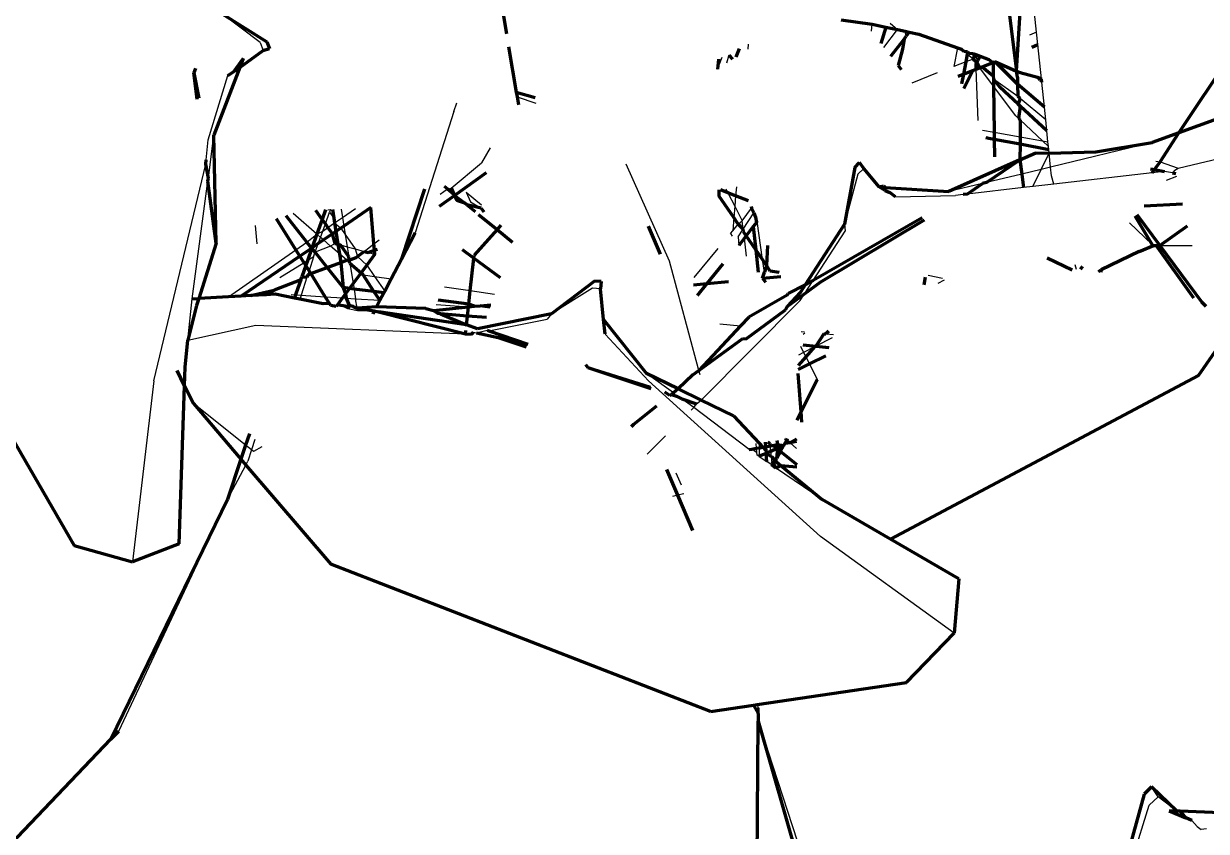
# Model space of a CAD drawing. Header units: millimetres. Extents: x 4307 to 31003, y 2809 to 20009.
# Drawn here: x 11019.29 to 11040.59, y 13281.33 to 13295.87 of the extents above; entities that cross this region are included whole.
import ezdxf

# ---------------------------------------------------------------- set-up
doc = ezdxf.new("R2010")
doc.units = ezdxf.units.MM
doc.layers.add('ProfileEdges', color=7, linetype='Continuous')

msp = doc.modelspace()

# ---------------------------------------------------------------- linework, layer by layer
for p, q in [((11037.532, 13295.719), (11037.432, 13296.675)), ((11023.552, 13295.536), (11022.865, 13296.053)), ((11034.557, 13295.739), (11034.574, 13295.864)), ((11034.895, 13295.886), (11035.026, 13295.767)), ((11034.784, 13295.447), (11035.026, 13295.767)), ((11035.184, 13295.649), (11035.165, 13295.737)), ((11035.206, 13295.728), (11035.184, 13295.649)), ((11037.532, 13295.719), (11037.404, 13295.667)), ((11037.555, 13295.498), (11037.532, 13295.719)), ((11023.552, 13295.536), (11023.604, 13295.39)), ((11032.34, 13295.507), (11032.332, 13295.416)), ((11036.11, 13295.438), (11036.044, 13295.1)), ((11037.619, 13294.879), (11037.555, 13295.498)), ((11031.785, 13295.053), (11031.871, 13295.27)), ((11031.989, 13295.309), (11031.951, 13295.163)), ((11036.388, 13295.238), (11036.256, 13295.185)), ((11036.388, 13295.238), (11036.282, 13295.326)), ((11036.438, 13295.268), (11036.388, 13295.238)), ((11036.438, 13295.268), (11036.437, 13295.318)), ((11036.486, 13295.277), (11036.438, 13295.268)), ((11036.479, 13295.217), (11036.438, 13295.268)), ((11036.515, 13295.289), (11036.486, 13295.277)), ((11035.745, 13294.989), (11035.287, 13294.802)), ((11036.256, 13295.185), (11036.044, 13295.1)), ((11036.48, 13294.131), (11036.446, 13295.056)), ((11036.756, 13294.751), (11036.508, 13295.081)), ((11022.617, 13293.782), (11022.971, 13294.941)), ((11037.197, 13294.561), (11036.754, 13294.876)), ((11037.622, 13294.848), (11037.619, 13294.879)), ((11037.625, 13294.818), (11037.622, 13294.848)), ((11037.672, 13294.37), (11037.625, 13294.818)), ((11037.159, 13294.213), (11036.756, 13294.751)), ((11027.036, 13294.29), (11027.093, 13294.447)), ((11028.177, 13294.554), (11028.518, 13294.445)), ((11037.696, 13294.143), (11037.236, 13294.528)), ((11037.696, 13294.143), (11037.672, 13294.37)), ((11027.036, 13294.29), (11026.341, 13292.105)), ((11037.159, 13294.213), (11037.209, 13294.165)), ((11037.235, 13294.141), (11037.636, 13293.763)), ((11037.716, 13293.946), (11037.696, 13294.143)), ((11036.558, 13293.956), (11036.769, 13293.918)), ((11036.769, 13293.918), (11037.234, 13293.835)), ((11037.737, 13293.745), (11037.716, 13293.946)), ((11040.084, 13293.273), (11042.769, 13293.917)), ((11022.58, 13293.421), (11022.617, 13293.782)), ((11022.619, 13293.094), (11022.715, 13293.869)), ((11037.234, 13293.835), (11037.636, 13293.763)), ((11037.636, 13293.763), (11037.737, 13293.745)), ((11037.636, 13293.763), (11037.746, 13293.659)), ((11037.746, 13293.659), (11037.737, 13293.745)), ((11039.613, 13293.732), (11037.784, 13293.291)), ((11027.695, 13293.635), (11027.536, 13293.365)), ((11037.615, 13293.25), (11037.758, 13293.543)), ((11037.751, 13293.609), (11037.746, 13293.659)), ((11037.758, 13293.543), (11037.751, 13293.609)), ((11037.784, 13293.291), (11037.758, 13293.543)), ((11021.639, 13289.443), (11022.572, 13293.342)), ((11026.992, 13292.912), (11027.536, 13293.365)), ((11030.92, 13291.598), (11030.139, 13293.341)), ((11037.784, 13293.291), (11037.615, 13293.25)), ((11037.8, 13293.136), (11037.784, 13293.291)), ((11039.679, 13293.397), (11039.758, 13293.383)), ((11039.758, 13293.383), (11040.084, 13293.273)), ((11034.313, 13293.164), (11034.073, 13292.265)), ((11034.42, 13293.268), (11034.313, 13293.164)), ((11037.264, 13293.166), (11036.629, 13293.013)), ((11037.615, 13293.25), (11037.264, 13293.166)), ((11037.463, 13292.94), (11037.615, 13293.25)), ((11037.841, 13292.983), (11037.8, 13293.136)), ((11039.613, 13293.186), (11037.841, 13292.983)), ((11039.838, 13293.212), (11039.613, 13293.186)), ((11039.982, 13293.185), (11039.838, 13293.212)), ((11040.049, 13293.122), (11039.866, 13293.051)), ((11040.024, 13293.233), (11039.982, 13293.185)), ((11040.024, 13293.233), (11040.084, 13293.273)), ((11022.326, 13290.916), (11022.612, 13293.037)), ((11026.793, 13292.805), (11026.922, 13292.902)), ((11026.922, 13292.902), (11026.992, 13292.912)), ((11031.938, 13292.901), (11031.974, 13292.83)), ((11032.127, 13292.936), (11032.113, 13292.776)), ((11036.556, 13292.995), (11035.954, 13292.85)), ((11037.294, 13292.921), (11036.283, 13292.805)), ((11037.463, 13292.94), (11037.294, 13292.921)), ((11037.841, 13292.983), (11037.463, 13292.94)), ((11027.259, 13292.839), (11027.336, 13292.667)), ((11027.259, 13292.839), (11027.539, 13292.612)), ((11027.336, 13292.667), (11027.53, 13292.55)), ((11031.974, 13292.83), (11032.098, 13292.587)), ((11032.113, 13292.776), (11032.098, 13292.587)), ((11034.993, 13292.757), (11036.071, 13292.781)), ((11036.209, 13292.796), (11036.071, 13292.781)), ((11024.573, 13292.081), (11024.146, 13292.453)), ((11024.726, 13292.268), (11024.802, 13292.478)), ((11024.771, 13292.523), (11024.819, 13292.526)), ((11024.819, 13292.526), (11024.802, 13292.478)), ((11024.802, 13292.478), (11024.879, 13292.368)), ((11025.009, 13292.535), (11025.033, 13292.385)), ((11025.033, 13292.385), (11025.267, 13292.548)), ((11032.098, 13292.587), (11032.081, 13292.381)), ((11032.098, 13292.587), (11032.232, 13292.322)), ((11032.232, 13292.322), (11032.401, 13292.553)), ((11032.25, 13292.175), (11032.439, 13292.466)), ((11023.464, 13292.241), (11023.49, 13291.91)), ((11024.678, 13292.137), (11024.726, 13292.268)), ((11024.772, 13292.203), (11024.892, 13292.286)), ((11024.892, 13292.286), (11025.033, 13292.385)), ((11024.892, 13292.286), (11025.003, 13292.191)), ((11025.033, 13292.385), (11025.059, 13292.229)), ((11025.059, 13292.229), (11025.083, 13292.076)), ((11032.081, 13292.381), (11032.061, 13292.143)), ((11032.061, 13292.143), (11032.161, 13292.263)), ((11032.161, 13292.263), (11032.232, 13292.322)), ((11032.25, 13292.175), (11032.232, 13292.322)), ((11032.503, 13292.314), (11032.471, 13292.389)), ((11032.594, 13291.627), (11032.503, 13292.314)), ((11034.073, 13292.265), (11034.083, 13292.134)), ((11039.205, 13292.285), (11039.616, 13291.898)), ((11024.394, 13291.939), (11024.573, 13292.081)), ((11024.573, 13292.081), (11024.678, 13292.137)), ((11024.637, 13292.024), (11024.573, 13292.081)), ((11024.597, 13291.914), (11024.637, 13292.024)), ((11024.637, 13292.024), (11024.678, 13292.137)), ((11024.691, 13291.978), (11024.637, 13292.024)), ((11024.678, 13292.137), (11024.772, 13292.203)), ((11025.003, 13292.191), (11025.083, 13292.076)), ((11025.083, 13292.076), (11025.265, 13291.816)), ((11025.083, 13292.076), (11025.119, 13291.856)), ((11032.019, 13292.092), (11032.061, 13292.143)), ((11032.019, 13292.092), (11032.053, 13292.045)), ((11032.159, 13292.034), (11032.25, 13292.175)), ((11032.159, 13292.034), (11032.171, 13291.881)), ((11032.31, 13291.688), (11032.271, 13292.011)), ((11033.509, 13291.25), (11034.083, 13292.134)), ((11022.979, 13290.953), (11024.195, 13291.8)), ((11024.195, 13291.8), (11024.394, 13291.939)), ((11024.54, 13291.756), (11024.597, 13291.914)), ((11024.82, 13291.865), (11024.54, 13291.756)), ((11024.82, 13291.865), (11024.691, 13291.978)), ((11024.901, 13291.916), (11024.82, 13291.865)), ((11024.978, 13291.727), (11024.82, 13291.865)), ((11024.995, 13291.89), (11025.119, 13291.856)), ((11025.119, 13291.856), (11025.265, 13291.816)), ((11025.119, 13291.856), (11025.149, 13291.675)), ((11025.265, 13291.816), (11025.424, 13291.773)), ((11025.265, 13291.816), (11025.305, 13291.683)), ((11025.424, 13291.773), (11025.6, 13291.906)), ((11025.6, 13291.906), (11025.697, 13291.979)), ((11031.366, 13291.305), (11031.799, 13291.827)), ((11039.749, 13291.879), (11040.333, 13291.878)), ((11024.403, 13291.605), (11024.341, 13291.566)), ((11024.511, 13291.672), (11024.403, 13291.605)), ((11024.511, 13291.672), (11024.431, 13291.423)), ((11024.52, 13291.701), (11024.511, 13291.672)), ((11024.52, 13291.701), (11024.54, 13291.756)), ((11025.111, 13291.612), (11024.978, 13291.727)), ((11025.167, 13291.563), (11025.111, 13291.612)), ((11025.305, 13291.683), (11025.47, 13291.523)), ((11025.495, 13291.753), (11025.616, 13291.72)), ((11031.443, 13289.651), (11030.92, 13291.598)), ((11032.631, 13291.4), (11032.594, 13291.627)), ((11024.341, 13291.566), (11023.907, 13291.295)), ((11024.431, 13291.423), (11024.408, 13291.353)), ((11025.167, 13291.563), (11025.226, 13291.194)), ((11025.47, 13291.523), (11025.611, 13291.322)), ((11038.249, 13291.445), (11038.226, 13291.533)), ((11024.394, 13291.308), (11024.289, 13290.983)), ((11025.226, 13291.194), (11025.243, 13291.094)), ((11025.409, 13291.351), (11025.611, 13291.322)), ((11025.611, 13291.322), (11025.909, 13291.278)), ((11025.611, 13291.322), (11025.795, 13291.058)), ((11033.351, 13291.008), (11033.509, 13291.25)), ((11035.838, 13291.282), (11035.58, 13291.337)), ((11035.87, 13291.256), (11035.755, 13291.197)), ((11024.11, 13290.994), (11024.187, 13290.989)), ((11024.187, 13290.989), (11024.289, 13290.983)), ((11024.289, 13290.983), (11024.266, 13290.911)), ((11024.289, 13290.983), (11024.723, 13290.955)), ((11024.723, 13290.955), (11025.034, 13290.935)), ((11025.034, 13290.935), (11025.101, 13290.93)), ((11025.243, 13291.094), (11025.271, 13290.919)), ((11026.871, 13291.136), (11027.334, 13291.068)), ((11027.334, 13291.068), (11027.772, 13291.004)), ((11029.536, 13291.11), (11028.798, 13290.645)), ((11029.678, 13291.101), (11029.536, 13291.11)), ((11033.273, 13290.887), (11033.351, 13291.008)), ((11022.25, 13290.175), (11022.326, 13290.916)), ((11025.131, 13290.735), (11025.002, 13290.799)), ((11025.101, 13290.93), (11025.271, 13290.919)), ((11025.307, 13290.699), (11025.131, 13290.735)), ((11025.271, 13290.919), (11025.707, 13290.891)), ((11025.299, 13290.748), (11025.271, 13290.919)), ((11025.299, 13290.748), (11025.307, 13290.699)), ((11026.722, 13290.818), (11027.301, 13290.772)), ((11031.49, 13289.093), (11033.273, 13290.887)), ((11025.607, 13290.699), (11025.307, 13290.699)), ((11027.671, 13290.344), (11028.72, 13290.549)), ((11028.798, 13290.645), (11028.72, 13290.549)), ((11022.25, 13290.175), (11023.471, 13290.442)), ((11023.471, 13290.442), (11027.246, 13290.288)), ((11027.395, 13290.317), (11027.448, 13290.306)), ((11027.448, 13290.306), (11027.641, 13290.355)), ((11031.826, 13290.468), (11032.202, 13290.432)), ((11033.293, 13290.328), (11033.351, 13290.323)), ((11033.361, 13290.299), (11033.33, 13290.276)), ((11029.761, 13290.279), (11030.544, 13289.439)), ((11033.852, 13290.216), (11033.559, 13290.065)), ((11033.739, 13290.286), (11033.873, 13290.273)), ((11033.338, 13289.951), (11033.247, 13289.904)), ((11033.279, 13290.068), (11033.338, 13289.951)), ((11033.535, 13290.052), (11033.338, 13289.951)), ((11033.338, 13289.951), (11033.378, 13289.872)), ((11033.378, 13289.872), (11033.441, 13289.745)), ((11033.441, 13289.745), (11033.582, 13289.464)), ((11021.639, 13289.443), (11021.254, 13286.178)), ((11030.995, 13289.225), (11030.507, 13289.575)), ((11031.472, 13289.546), (11031.45, 13289.625)), ((11033.641, 13286.634), (11030.544, 13289.439)), ((11023.29, 13288.282), (11022.348, 13289.03)), ((11031.049, 13289.165), (11030.995, 13289.225)), ((11031.36, 13288.963), (11031.144, 13289.118)), ((11031.36, 13288.963), (11031.411, 13289.029)), ((11031.411, 13289.029), (11031.49, 13289.093)), ((11031.312, 13288.914), (11031.36, 13288.963)), ((11032.355, 13288.202), (11031.36, 13288.963)), ((11023.456, 13288.387), (11023.395, 13288.198)), ((11030.523, 13288.121), (11030.853, 13288.452)), ((11033.028, 13288.362), (11032.991, 13288.391)), ((11023.395, 13288.198), (11023.29, 13288.282)), ((11023.395, 13288.198), (11023.33, 13287.995)), ((11023.432, 13288.169), (11023.395, 13288.198)), ((11023.583, 13288.254), (11023.432, 13288.169)), ((11032.489, 13288.152), (11032.407, 13288.211)), ((11032.479, 13288.31), (11032.484, 13288.225)), ((11032.484, 13288.225), (11032.489, 13288.152)), ((11032.547, 13288.235), (11032.536, 13288.319)), ((11032.538, 13288.077), (11032.547, 13288.235)), ((11032.727, 13288.315), (11032.723, 13288.348)), ((11032.745, 13288.17), (11032.733, 13288.268)), ((11032.757, 13288.077), (11032.745, 13288.17)), ((11033.212, 13288.222), (11033.093, 13288.326)), ((11023.295, 13287.923), (11023.33, 13287.995)), ((11032.489, 13288.152), (11032.492, 13288.109)), ((11032.538, 13288.077), (11032.492, 13288.109)), ((11032.538, 13288.077), (11032.674, 13287.985)), ((11032.752, 13287.931), (11032.674, 13287.985)), ((11032.772, 13287.949), (11032.757, 13288.077)), ((11022.966, 13287.303), (11023.295, 13287.923)), ((11031.034, 13287.784), (11031.13, 13287.565)), ((11033.671, 13287.303), (11032.833, 13287.875)), ((11031.067, 13287.38), (11030.975, 13287.359)), ((11031.18, 13287.405), (11031.067, 13287.38)), ((11021.004, 13283.133), (11022.966, 13287.303)), ((11036.05, 13284.893), (11033.641, 13286.634)), ((11032.5, 13283.609), (11032.518, 13283.55)), ((11032.516, 13283.309), (11033.31, 13280.88)), ((11039.721, 13281.947), (11039.601, 13282.129)), ((11039.14, 13280.457), (11039.56, 13281.8)), ((11039.56, 13281.8), (11039.721, 13281.947)), ((11040.05, 13281.696), (11039.721, 13281.947)), ((11040.426, 13281.415), (11040.326, 13281.521)), ((11040.426, 13281.415), (11040.493, 13281.358)), ((11040.594, 13281.371), (11040.493, 13281.358))]:
    msp.add_line(p, q)
at = {"layer": 'ProfileEdges', "lineweight": 211}
for p, q in [((11027.879, 13296.335), (11027.987, 13295.692)), ((11036.995, 13296.42), (11037.172, 13295.018)), ((11022.865, 13296.053), (11023.67, 13295.548)), ((11037.172, 13295.018), (11037.24, 13296.175)), ((11034.011, 13295.943), (11034.574, 13295.864)), ((11034.574, 13295.864), (11034.817, 13295.812)), ((11034.817, 13295.812), (11034.727, 13295.52)), ((11034.817, 13295.812), (11035.026, 13295.767)), ((11035.026, 13295.767), (11035.165, 13295.737)), ((11035.145, 13295.598), (11035.184, 13295.649)), ((11035.165, 13295.737), (11035.239, 13295.721)), ((11035.239, 13295.721), (11035.184, 13295.649)), ((11035.239, 13295.721), (11035.409, 13295.685)), ((11035.409, 13295.685), (11036.11, 13295.438)), ((11023.604, 13295.39), (11023.72, 13295.428)), ((11023.67, 13295.548), (11023.72, 13295.428)), ((11028.026, 13295.455), (11028.163, 13294.638)), ((11032.12, 13295.276), (11032.18, 13295.426)), ((11034.908, 13295.288), (11035.145, 13295.598)), ((11035.119, 13295.416), (11035.037, 13295.123)), ((11035.145, 13295.598), (11035.119, 13295.416)), ((11036.11, 13295.438), (11036.179, 13295.413)), ((11036.179, 13295.413), (11036.221, 13295.378)), ((11037.445, 13295.454), (11037.555, 13295.498)), ((11023.248, 13295.249), (11023.07, 13295.009)), ((11023.184, 13295.082), (11023.604, 13295.39)), ((11023.248, 13295.249), (11023.184, 13295.082)), ((11031.802, 13295.236), (11031.785, 13295.053)), ((11031.989, 13295.309), (11032.058, 13295.234)), ((11036.221, 13295.378), (11036.291, 13295.372)), ((11036.282, 13295.326), (11036.256, 13295.185)), ((11036.291, 13295.372), (11036.282, 13295.326)), ((11036.291, 13295.372), (11036.312, 13295.343)), ((11036.312, 13295.343), (11036.382, 13295.338)), ((11036.382, 13295.338), (11036.407, 13295.307)), ((11036.382, 13295.338), (11036.437, 13295.318)), ((11036.407, 13295.307), (11036.388, 13295.238)), ((11036.388, 13295.238), (11036.459, 13295.178)), ((11036.437, 13295.318), (11036.515, 13295.289)), ((11036.459, 13295.178), (11036.479, 13295.217)), ((11036.479, 13295.217), (11036.515, 13295.289)), ((11036.515, 13295.289), (11036.675, 13295.23)), ((11036.675, 13295.23), (11036.726, 13295.187)), ((11036.748, 13295.203), (11036.75, 13295.177)), ((11040.094, 13293.907), (11041.037, 13295.319)), ((11022.385, 13295.068), (11022.356, 13294.988)), ((11022.419, 13294.51), (11022.356, 13294.988)), ((11022.356, 13294.988), (11022.448, 13294.533)), ((11023.184, 13295.082), (11022.715, 13293.869)), ((11022.971, 13294.941), (11023.07, 13295.009)), ((11023.07, 13295.009), (11023.184, 13295.082)), ((11035.037, 13295.123), (11035.094, 13295.049)), ((11036.256, 13295.185), (11036.214, 13294.964)), ((11036.214, 13294.964), (11036.386, 13295.032)), ((11036.221, 13294.705), (11036.386, 13295.032)), ((11036.386, 13295.032), (11036.446, 13295.056)), ((11036.443, 13295.145), (11036.459, 13295.178)), ((11036.446, 13295.056), (11036.443, 13295.145)), ((11036.446, 13295.056), (11036.508, 13295.081)), ((11036.459, 13295.178), (11036.508, 13295.081)), ((11036.508, 13295.081), (11036.554, 13295.099)), ((11036.554, 13295.099), (11036.75, 13295.177)), ((11036.554, 13295.099), (11036.753, 13294.932)), ((11036.726, 13295.187), (11036.75, 13295.177)), ((11036.75, 13295.177), (11036.783, 13295.191)), ((11036.75, 13295.177), (11036.753, 13294.932)), ((11036.783, 13295.191), (11037.19, 13294.786)), ((11036.783, 13295.191), (11037.172, 13295.018)), ((11037.186, 13294.908), (11037.172, 13295.018)), ((11037.172, 13295.018), (11037.237, 13294.993)), ((11037.237, 13294.993), (11037.55, 13294.908)), ((11036.122, 13294.927), (11036.214, 13294.964)), ((11036.214, 13294.964), (11036.182, 13294.793)), ((11036.753, 13294.932), (11036.754, 13294.876)), ((11036.754, 13294.876), (11036.872, 13294.729)), ((11036.754, 13294.876), (11036.756, 13294.751)), ((11037.186, 13294.908), (11037.19, 13294.786)), ((11037.19, 13294.786), (11037.197, 13294.561)), ((11037.672, 13294.37), (11037.19, 13294.786)), ((11037.55, 13294.908), (11037.619, 13294.879)), ((11037.55, 13294.908), (11037.591, 13294.86)), ((11037.591, 13294.86), (11037.622, 13294.848)), ((11037.625, 13294.818), (11037.619, 13294.879)), ((11028.163, 13294.638), (11028.501, 13294.545)), ((11028.163, 13294.638), (11028.177, 13294.554)), ((11036.756, 13294.751), (11036.769, 13293.918)), ((11037.201, 13294.423), (11036.872, 13294.729)), ((11037.236, 13294.528), (11037.197, 13294.561)), ((11042.198, 13294.676), (11040.094, 13293.907)), ((11028.177, 13294.554), (11028.201, 13294.411)), ((11037.236, 13294.528), (11037.201, 13294.423)), ((11037.236, 13294.391), (11037.201, 13294.423)), ((11037.236, 13294.391), (11037.209, 13294.165)), ((11037.716, 13293.946), (11037.236, 13294.391)), ((11037.209, 13294.165), (11037.235, 13294.141)), ((11037.235, 13294.141), (11037.234, 13293.835)), ((11036.769, 13293.918), (11036.771, 13293.795)), ((11022.759, 13291.921), (11022.715, 13293.869)), ((11036.616, 13293.827), (11036.7, 13293.808)), ((11036.7, 13293.808), (11036.771, 13293.795)), ((11036.771, 13293.795), (11036.776, 13293.473)), ((11036.771, 13293.795), (11037.234, 13293.707)), ((11037.234, 13293.707), (11037.233, 13293.424)), ((11037.234, 13293.835), (11037.234, 13293.707)), ((11037.234, 13293.707), (11037.751, 13293.609)), ((11038.597, 13293.567), (11039.613, 13293.732)), ((11040.094, 13293.907), (11039.613, 13293.732)), ((11039.758, 13293.383), (11040.094, 13293.907)), ((11037.233, 13293.424), (11037.519, 13293.547)), ((11037.519, 13293.547), (11037.758, 13293.543)), ((11037.758, 13293.543), (11038.597, 13293.567)), ((11022.572, 13293.342), (11022.58, 13293.421)), ((11022.619, 13293.094), (11022.572, 13293.342)), ((11034.259, 13293.281), (11034.073, 13292.265)), ((11034.259, 13293.281), (11034.344, 13293.375)), ((11034.42, 13293.268), (11034.344, 13293.375)), ((11037.233, 13293.424), (11035.954, 13292.85)), ((11036.629, 13293.013), (11037.233, 13293.424)), ((11037.233, 13293.424), (11037.264, 13293.166)), ((11039.653, 13293.247), (11039.758, 13293.383)), ((11022.612, 13293.037), (11022.619, 13293.094)), ((11027.051, 13292.779), (11027.628, 13293.192)), ((11034.699, 13292.933), (11034.42, 13293.268)), ((11037.264, 13293.166), (11037.294, 13292.921)), ((11039.582, 13293.261), (11039.653, 13293.247)), ((11039.613, 13293.186), (11039.653, 13293.247)), ((11039.653, 13293.247), (11039.838, 13293.212)), ((11039.982, 13293.185), (11040.037, 13293.174)), ((11022.759, 13291.921), (11022.612, 13293.037)), ((11026.509, 13292.891), (11026.095, 13291.634)), ((11026.867, 13292.947), (11026.922, 13292.902)), ((11026.922, 13292.902), (11027.04, 13292.805)), ((11026.992, 13292.912), (11027.04, 13292.805)), ((11031.812, 13292.879), (11031.813, 13292.775)), ((11031.974, 13292.83), (11031.839, 13292.883)), ((11034.699, 13292.933), (11034.776, 13292.951)), ((11034.806, 13292.869), (11034.699, 13292.933)), ((11034.776, 13292.951), (11034.803, 13292.926)), ((11034.803, 13292.926), (11035.954, 13292.85)), ((11034.806, 13292.869), (11034.892, 13292.836)), ((11036.283, 13292.805), (11036.556, 13292.995)), ((11036.629, 13293.013), (11036.556, 13292.995)), ((11026.782, 13292.587), (11027.051, 13292.779)), ((11027.04, 13292.805), (11027.051, 13292.779)), ((11027.051, 13292.779), (11027.091, 13292.69)), ((11027.051, 13292.779), (11027.236, 13292.644)), ((11027.236, 13292.644), (11027.091, 13292.69)), ((11027.272, 13292.614), (11027.236, 13292.644)), ((11032.081, 13292.381), (11031.813, 13292.775)), ((11032.113, 13292.776), (11031.974, 13292.83)), ((11032.345, 13292.686), (11032.113, 13292.776)), ((11034.993, 13292.757), (11034.892, 13292.836)), ((11036.283, 13292.805), (11036.209, 13292.796)), ((11024.668, 13292.348), (11024.551, 13292.512)), ((11024.73, 13292.521), (11024.668, 13292.348)), ((11024.855, 13292.527), (11024.879, 13292.368)), ((11025.545, 13292.561), (11025.059, 13292.229)), ((11025.6, 13291.906), (11025.545, 13292.561)), ((11027.53, 13292.55), (11027.272, 13292.614)), ((11027.272, 13292.614), (11027.423, 13292.491)), ((11027.485, 13292.439), (11027.818, 13292.166)), ((11027.53, 13292.55), (11027.58, 13292.484)), ((11032.39, 13292.58), (11032.401, 13292.553)), ((11032.401, 13292.553), (11032.439, 13292.466)), ((11032.439, 13292.466), (11032.471, 13292.389)), ((11039.335, 13292.435), (11039.749, 13291.879)), ((11039.471, 13292.593), (11040.162, 13292.628)), ((11024.195, 13291.8), (11023.845, 13292.359)), ((11024.394, 13291.939), (11024.019, 13292.413)), ((11024.668, 13292.348), (11024.573, 13292.081)), ((11024.726, 13292.268), (11024.668, 13292.348)), ((11024.772, 13292.203), (11024.726, 13292.268)), ((11024.879, 13292.368), (11024.892, 13292.286)), ((11024.892, 13292.286), (11024.916, 13292.132)), ((11025.059, 13292.229), (11025.003, 13292.191)), ((11027.885, 13292.242), (11027.818, 13292.166)), ((11030.537, 13292.228), (11030.756, 13291.725)), ((11032.161, 13292.263), (11032.081, 13292.381)), ((11032.25, 13292.175), (11032.161, 13292.263)), ((11032.43, 13292.219), (11032.303, 13292.054)), ((11032.487, 13292.293), (11032.43, 13292.219)), ((11032.43, 13292.219), (11032.476, 13291.8)), ((11032.471, 13292.389), (11032.487, 13292.293)), ((11032.503, 13292.314), (11032.487, 13292.293)), ((11034.073, 13292.265), (11033.367, 13291.168)), ((11035.47, 13292.374), (11033.509, 13291.25)), ((11033.645, 13291.222), (11035.511, 13292.341)), ((11039.616, 13291.898), (11039.31, 13292.407)), ((11039.749, 13291.879), (11040.252, 13292.234)), ((11024.573, 13292.081), (11024.483, 13291.828)), ((11024.853, 13292.089), (11024.691, 13291.978)), ((11024.853, 13292.089), (11024.772, 13292.203)), ((11024.916, 13292.132), (11024.853, 13292.089)), ((11024.901, 13291.916), (11024.853, 13292.089)), ((11025.003, 13292.191), (11024.916, 13292.132)), ((11024.916, 13292.132), (11024.951, 13291.902)), ((11026.341, 13292.105), (11026.095, 13291.634)), ((11027.818, 13292.166), (11027.406, 13291.704)), ((11027.818, 13292.166), (11028.098, 13291.936)), ((11032.271, 13292.011), (11032.171, 13291.881)), ((11032.257, 13292.123), (11032.25, 13292.175)), ((11032.303, 13292.054), (11032.257, 13292.123)), ((11032.303, 13292.054), (11032.271, 13292.011)), ((11032.476, 13291.8), (11032.303, 13292.054)), ((11022.759, 13291.921), (11022.446, 13290.923)), ((11024.265, 13291.687), (11024.195, 13291.8)), ((11024.483, 13291.828), (11024.265, 13291.687)), ((11024.483, 13291.828), (11024.394, 13291.939)), ((11024.483, 13291.828), (11024.403, 13291.605)), ((11024.597, 13291.914), (11024.483, 13291.828)), ((11024.54, 13291.756), (11024.483, 13291.828)), ((11024.691, 13291.978), (11024.597, 13291.914)), ((11024.901, 13291.916), (11024.951, 13291.902)), ((11024.951, 13291.902), (11024.995, 13291.89)), ((11024.951, 13291.902), (11024.978, 13291.727)), ((11025.149, 13291.675), (11024.995, 13291.89)), ((11025.495, 13291.753), (11025.61, 13291.796)), ((11025.61, 13291.796), (11025.6, 13291.906)), ((11025.61, 13291.796), (11025.663, 13291.815)), ((11025.616, 13291.72), (11025.61, 13291.796)), ((11027.188, 13291.808), (11027.4, 13291.652)), ((11032.476, 13291.8), (11032.521, 13291.397)), ((11032.594, 13291.627), (11032.476, 13291.8)), ((11032.688, 13291.881), (11032.666, 13291.521)), ((11039.377, 13291.772), (11039.635, 13291.879)), ((11039.616, 13291.898), (11039.635, 13291.879)), ((11039.635, 13291.879), (11039.687, 13291.879)), ((11040.364, 13290.932), (11039.687, 13291.879)), ((11039.687, 13291.879), (11039.749, 13291.879)), ((11039.749, 13291.879), (11040.51, 13290.858)), ((11024.265, 13291.687), (11023.209, 13290.966)), ((11024.341, 13291.566), (11024.265, 13291.687)), ((11024.403, 13291.605), (11024.372, 13291.517)), ((11024.757, 13291.482), (11024.54, 13291.756)), ((11024.978, 13291.727), (11025.002, 13291.572)), ((11025.002, 13291.572), (11025.111, 13291.612)), ((11025.111, 13291.612), (11025.156, 13291.629)), ((11025.156, 13291.629), (11025.149, 13291.675)), ((11025.167, 13291.563), (11025.156, 13291.629)), ((11025.156, 13291.629), (11025.185, 13291.624)), ((11025.185, 13291.624), (11025.278, 13291.663)), ((11025.278, 13291.663), (11025.305, 13291.683)), ((11025.305, 13291.683), (11025.424, 13291.773)), ((11025.424, 13291.773), (11025.495, 13291.753)), ((11025.616, 13291.72), (11025.47, 13291.523)), ((11026.095, 13291.634), (11025.909, 13291.278)), ((11027.334, 13291.068), (11027.4, 13291.652)), ((11027.4, 13291.652), (11027.406, 13291.704)), ((11027.4, 13291.652), (11027.876, 13291.3)), ((11032.666, 13291.521), (11032.594, 13291.627)), ((11038.17, 13291.437), (11037.72, 13291.648)), ((11039.377, 13291.772), (11038.698, 13291.441)), ((11024.372, 13291.517), (11024.299, 13291.313)), ((11024.372, 13291.517), (11024.341, 13291.566)), ((11024.431, 13291.423), (11024.372, 13291.517)), ((11024.408, 13291.353), (11024.462, 13291.373)), ((11024.462, 13291.373), (11024.431, 13291.423)), ((11024.462, 13291.373), (11024.757, 13291.482)), ((11024.723, 13290.955), (11024.462, 13291.373)), ((11024.757, 13291.482), (11025.002, 13291.572)), ((11025.044, 13291.12), (11024.757, 13291.482)), ((11025.002, 13291.572), (11025.044, 13291.12)), ((11025.167, 13291.563), (11025.369, 13291.387)), ((11025.369, 13291.387), (11025.226, 13291.194)), ((11025.47, 13291.523), (11025.369, 13291.387)), ((11025.409, 13291.351), (11025.369, 13291.387)), ((11031.884, 13291.55), (11031.595, 13291.193)), ((11032.597, 13291.291), (11032.631, 13291.4)), ((11032.666, 13291.521), (11032.631, 13291.4)), ((11032.735, 13291.419), (11032.666, 13291.521)), ((11032.896, 13291.391), (11032.735, 13291.419)), ((11038.359, 13291.503), (11038.314, 13291.451)), ((11038.648, 13291.412), (11038.698, 13291.441)), ((11038.698, 13291.441), (11038.69, 13291.395)), ((11024.281, 13291.263), (11023.806, 13291.073)), ((11024.281, 13291.263), (11024.228, 13291.113)), ((11024.281, 13291.263), (11024.299, 13291.313)), ((11024.299, 13291.313), (11024.394, 13291.308)), ((11024.408, 13291.353), (11024.394, 13291.308)), ((11025.226, 13291.194), (11025.16, 13291.105)), ((11025.596, 13291.047), (11025.409, 13291.351)), ((11025.909, 13291.278), (11025.795, 13291.058)), ((11029.573, 13291.234), (11028.798, 13290.645)), ((11029.693, 13291.233), (11029.573, 13291.234)), ((11029.693, 13291.233), (11029.678, 13291.101)), ((11031.357, 13291.17), (11031.595, 13291.193)), ((11031.595, 13291.193), (11031.419, 13290.975)), ((11031.595, 13291.193), (11031.982, 13291.231)), ((11032.597, 13291.291), (11032.925, 13291.323)), ((11032.597, 13291.291), (11032.648, 13291.221)), ((11033.367, 13291.168), (11033.057, 13291.014)), ((11033.367, 13291.168), (11033.284, 13291.04)), ((11033.351, 13291.008), (11033.645, 13291.222)), ((11033.509, 13291.25), (11033.367, 13291.168)), ((11035.525, 13291.306), (11035.5, 13291.171)), ((11022.979, 13290.953), (11022.446, 13290.923)), ((11023.209, 13290.966), (11022.979, 13290.953)), ((11023.383, 13290.976), (11023.209, 13290.966)), ((11023.383, 13290.976), (11023.806, 13291.073)), ((11023.662, 13290.991), (11023.383, 13290.976)), ((11023.662, 13290.991), (11023.806, 13291.073)), ((11023.824, 13291), (11023.662, 13290.991)), ((11024.168, 13290.931), (11023.824, 13291)), ((11024.187, 13290.989), (11024.168, 13290.931)), ((11024.228, 13291.113), (11024.187, 13290.989)), ((11024.799, 13290.834), (11024.723, 13290.955)), ((11025.034, 13290.935), (11024.941, 13290.809)), ((11025.089, 13291.009), (11025.034, 13290.935)), ((11025.044, 13291.12), (11025.089, 13291.009)), ((11025.16, 13291.105), (11025.044, 13291.12)), ((11025.16, 13291.105), (11025.089, 13291.009)), ((11025.089, 13291.009), (11025.101, 13290.93)), ((11025.243, 13291.094), (11025.16, 13291.105)), ((11025.596, 13291.047), (11025.243, 13291.094)), ((11025.776, 13291.023), (11025.596, 13291.047)), ((11025.707, 13290.891), (11025.596, 13291.047)), ((11025.776, 13291.023), (11025.707, 13290.891)), ((11025.795, 13291.058), (11025.776, 13291.023)), ((11027.306, 13290.82), (11027.334, 13291.068)), ((11029.734, 13290.548), (11029.678, 13291.101)), ((11033.04, 13290.981), (11032.353, 13290.588)), ((11033.284, 13291.04), (11033.04, 13290.781)), ((11033.04, 13290.981), (11033.057, 13291.014)), ((11033.04, 13290.781), (11033.351, 13291.008)), ((11022.407, 13290.798), (11022.25, 13290.175)), ((11022.326, 13290.916), (11022.446, 13290.923)), ((11022.446, 13290.923), (11022.407, 13290.798)), ((11024.266, 13290.911), (11024.168, 13290.931)), ((11024.687, 13290.825), (11024.266, 13290.911)), ((11024.799, 13290.834), (11024.687, 13290.825)), ((11024.822, 13290.798), (11024.799, 13290.834)), ((11024.918, 13290.778), (11024.822, 13290.798)), ((11024.941, 13290.809), (11024.918, 13290.778)), ((11025.002, 13290.799), (11024.941, 13290.809)), ((11025.125, 13290.778), (11025.002, 13290.799)), ((11025.101, 13290.93), (11025.154, 13290.795)), ((11025.154, 13290.795), (11025.125, 13290.778)), ((11025.154, 13290.795), (11025.131, 13290.735)), ((11025.224, 13290.78), (11025.154, 13290.795)), ((11025.224, 13290.78), (11025.299, 13290.748)), ((11025.648, 13290.776), (11025.299, 13290.748)), ((11025.299, 13290.748), (11025.607, 13290.699)), ((11025.707, 13290.891), (11025.648, 13290.776)), ((11026.533, 13290.741), (11025.648, 13290.776)), ((11026.533, 13290.741), (11026.671, 13290.71)), ((11026.671, 13290.71), (11027.301, 13290.772)), ((11027.306, 13290.82), (11026.757, 13290.893)), ((11027.282, 13290.608), (11027.301, 13290.772)), ((11027.301, 13290.772), (11027.306, 13290.82)), ((11027.301, 13290.772), (11027.41, 13290.783)), ((11027.41, 13290.783), (11027.306, 13290.82)), ((11027.41, 13290.783), (11027.51, 13290.793)), ((11027.51, 13290.793), (11027.705, 13290.812)), ((11027.69, 13290.768), (11027.51, 13290.793)), ((11033.04, 13290.781), (11033.009, 13290.721)), ((11040.584, 13290.777), (11040.51, 13290.858)), ((11025.607, 13290.699), (11025.579, 13290.644)), ((11025.607, 13290.699), (11025.684, 13290.682)), ((11027.264, 13290.45), (11025.684, 13290.682)), ((11025.684, 13290.682), (11027.246, 13290.288)), ((11026.671, 13290.71), (11026.758, 13290.652)), ((11026.8, 13290.648), (11026.758, 13290.652)), ((11027.282, 13290.608), (11026.8, 13290.648)), ((11026.8, 13290.648), (11027.264, 13290.45)), ((11027.264, 13290.45), (11027.282, 13290.608)), ((11027.624, 13290.579), (11027.282, 13290.608)), ((11028.798, 13290.645), (11027.464, 13290.378)), ((11029.734, 13290.548), (11030.507, 13289.575)), ((11029.761, 13290.279), (11029.734, 13290.548)), ((11032.353, 13290.588), (11032.202, 13290.432)), ((11032.301, 13290.196), (11033.009, 13290.721)), ((11027.246, 13290.288), (11027.253, 13290.348)), ((11027.464, 13290.378), (11027.264, 13290.45)), ((11027.357, 13290.283), (11027.395, 13290.317)), ((11027.448, 13290.306), (11027.836, 13290.223)), ((11027.641, 13290.355), (11027.671, 13290.344)), ((11027.671, 13290.344), (11028.373, 13290.099)), ((11032.202, 13290.432), (11031.45, 13289.625)), ((11033.783, 13290.336), (11033.739, 13290.286)), ((11040.449, 13289.539), (11040.993, 13290.325)), ((11022.201, 13289.689), (11022.25, 13290.175)), ((11027.246, 13290.288), (11027.357, 13290.283)), ((11027.836, 13290.223), (11028.339, 13290.055)), ((11031.45, 13289.625), (11032.244, 13290.202)), ((11032.244, 13290.202), (11032.301, 13290.196)), ((11033.325, 13290.089), (11033.559, 13290.065)), ((11033.699, 13290.29), (11033.559, 13290.065)), ((11033.699, 13290.29), (11033.739, 13290.286)), ((11033.378, 13289.872), (11033.242, 13289.717)), ((11033.535, 13290.052), (11033.378, 13289.872)), ((11033.441, 13289.745), (11033.736, 13289.894)), ((11033.559, 13290.065), (11033.535, 13290.052)), ((11033.559, 13290.065), (11033.789, 13290.041)), ((11022.189, 13289.35), (11022.201, 13289.689)), ((11029.407, 13289.738), (11029.454, 13289.683)), ((11029.454, 13289.683), (11030.586, 13289.304)), ((11029.454, 13289.683), (11030.578, 13289.329)), ((11033.241, 13289.644), (11033.441, 13289.745)), ((11022.189, 13289.35), (11022.054, 13289.624)), ((11031.081, 13289.294), (11030.507, 13289.575)), ((11031.343, 13289.547), (11031.081, 13289.294)), ((11031.343, 13289.547), (11031.45, 13289.625)), ((11033.292, 13288.884), (11033.239, 13289.575)), ((11033.292, 13288.884), (11033.582, 13289.464)), ((11040.449, 13289.539), (11034.901, 13286.588)), ((11022.092, 13286.506), (11022.189, 13289.35)), ((11022.348, 13289.03), (11022.189, 13289.35)), ((11030.931, 13289.175), (11030.838, 13289.239)), ((11031.081, 13289.294), (11030.995, 13289.225)), ((11031.49, 13289.093), (11031.081, 13289.294)), ((11018.695, 13289.08), (11020.2, 13286.477)), ((11022.348, 13289.03), (11023.206, 13288.027)), ((11030.931, 13289.175), (11030.958, 13289.197)), ((11030.995, 13289.225), (11030.958, 13289.197)), ((11030.958, 13289.197), (11031.049, 13289.165)), ((11031.049, 13289.165), (11031.144, 13289.118)), ((11031.144, 13289.118), (11031.411, 13289.029)), ((11032.073, 13288.808), (11031.49, 13289.093)), ((11030.687, 13288.982), (11030.271, 13288.652)), ((11032.073, 13288.808), (11032.536, 13288.319)), ((11033.217, 13288.733), (11033.292, 13288.884)), ((11033.307, 13288.698), (11033.292, 13288.884)), ((11030.271, 13288.652), (11030.233, 13288.61)), ((11023.359, 13288.488), (11023.29, 13288.282)), ((11033.028, 13288.362), (11033.049, 13288.4)), ((11033.209, 13288.39), (11033.093, 13288.326)), ((11023.29, 13288.282), (11023.206, 13288.027)), ((11032.355, 13288.202), (11032.407, 13288.211)), ((11032.407, 13288.211), (11032.484, 13288.225)), ((11032.484, 13288.225), (11032.547, 13288.235)), ((11032.536, 13288.319), (11032.6, 13288.245)), ((11032.547, 13288.235), (11032.6, 13288.245)), ((11032.6, 13288.245), (11032.654, 13288.254)), ((11032.6, 13288.245), (11032.66, 13288.181)), ((11032.654, 13288.254), (11032.649, 13288.337)), ((11032.654, 13288.254), (11032.733, 13288.268)), ((11032.66, 13288.181), (11032.654, 13288.254)), ((11032.66, 13288.181), (11032.663, 13288.133)), ((11032.745, 13288.17), (11032.663, 13288.133)), ((11032.691, 13288.343), (11032.727, 13288.315)), ((11032.727, 13288.315), (11032.733, 13288.268)), ((11032.733, 13288.268), (11032.778, 13288.275)), ((11032.872, 13288.23), (11032.745, 13288.17)), ((11032.778, 13288.275), (11032.865, 13288.291)), ((11032.778, 13288.275), (11032.872, 13288.23)), ((11032.852, 13288.049), (11032.872, 13288.23)), ((11032.852, 13288.049), (11032.918, 13288.166)), ((11032.856, 13288.369), (11032.865, 13288.291)), ((11032.865, 13288.291), (11032.872, 13288.23)), ((11032.865, 13288.291), (11032.979, 13288.275)), ((11032.979, 13288.275), (11032.872, 13288.23)), ((11032.872, 13288.23), (11032.918, 13288.166)), ((11032.918, 13288.166), (11032.979, 13288.275)), ((11032.918, 13288.166), (11033.216, 13287.934)), ((11033.001, 13288.314), (11032.979, 13288.275)), ((11033.001, 13288.314), (11033.028, 13288.362)), ((11033.093, 13288.326), (11033.001, 13288.314)), ((11033.093, 13288.326), (11033.028, 13288.362)), ((11033.21, 13288.35), (11033.093, 13288.326)), ((11023.206, 13288.027), (11022.966, 13287.303)), ((11023.206, 13288.027), (11023.295, 13287.923)), ((11032.564, 13288.098), (11032.538, 13288.077)), ((11032.663, 13288.133), (11032.564, 13288.098)), ((11032.663, 13288.133), (11032.757, 13288.077)), ((11032.674, 13287.985), (11032.663, 13288.133)), ((11032.757, 13288.077), (11032.826, 13288.003)), ((11032.772, 13287.949), (11032.826, 13288.003)), ((11032.803, 13287.927), (11032.826, 13288.003)), ((11032.826, 13288.003), (11032.852, 13288.049)), ((11032.826, 13288.003), (11032.848, 13287.98)), ((11032.848, 13287.98), (11032.924, 13287.917)), ((11023.295, 13287.923), (11024.822, 13286.137)), ((11030.867, 13287.845), (11031.067, 13287.38)), ((11032.752, 13287.931), (11032.777, 13287.914)), ((11032.777, 13287.914), (11032.772, 13287.949)), ((11032.777, 13287.914), (11032.833, 13287.875)), ((11032.836, 13287.903), (11032.803, 13287.927)), ((11032.833, 13287.875), (11032.924, 13287.917)), ((11032.833, 13287.875), (11032.836, 13287.903)), ((11032.924, 13287.917), (11033.671, 13287.303)), ((11032.924, 13287.917), (11033.217, 13287.894)), ((11031.067, 13287.38), (11031.339, 13286.745)), ((11022.966, 13287.303), (11020.863, 13282.984)), ((11034.901, 13286.588), (11033.671, 13287.303)), ((11020.2, 13286.477), (11021.254, 13286.178)), ((11022.092, 13286.506), (11021.254, 13286.178)), ((11036.131, 13285.873), (11034.901, 13286.588)), ((11031.658, 13283.485), (11024.822, 13286.137)), ((11036.131, 13285.873), (11036.05, 13284.893)), ((11035.19, 13284.004), (11036.05, 13284.893)), ((11032.5, 13283.609), (11035.19, 13284.004)), ((11031.658, 13283.485), (11032.432, 13283.599)), ((11032.432, 13283.599), (11032.5, 13283.609)), ((11032.432, 13283.599), (11032.517, 13283.446)), ((11032.517, 13283.446), (11032.518, 13283.55)), ((11032.485, 13278.513), (11032.516, 13283.309)), ((11032.517, 13283.446), (11032.516, 13283.309)), ((11032.516, 13283.309), (11033.317, 13280.532)), ((11020.863, 13282.984), (11021.004, 13283.133)), ((11018.944, 13280.968), (11020.863, 13282.984)), ((11039.47, 13281.997), (11039.108, 13280.696)), ((11039.601, 13282.129), (11039.47, 13281.997)), ((11040.05, 13281.696), (11039.601, 13282.129)), ((11039.921, 13281.695), (11040.05, 13281.696)), ((11039.921, 13281.695), (11040.219, 13281.567)), ((11040.05, 13281.696), (11040.116, 13281.697)), ((11040.219, 13281.567), (11040.116, 13281.697)), ((11040.116, 13281.697), (11040.843, 13281.664)), ((11040.326, 13281.521), (11040.219, 13281.567))]:
    msp.add_line(p, q, dxfattribs=at)

doc.saveas('drawing.dxf')
